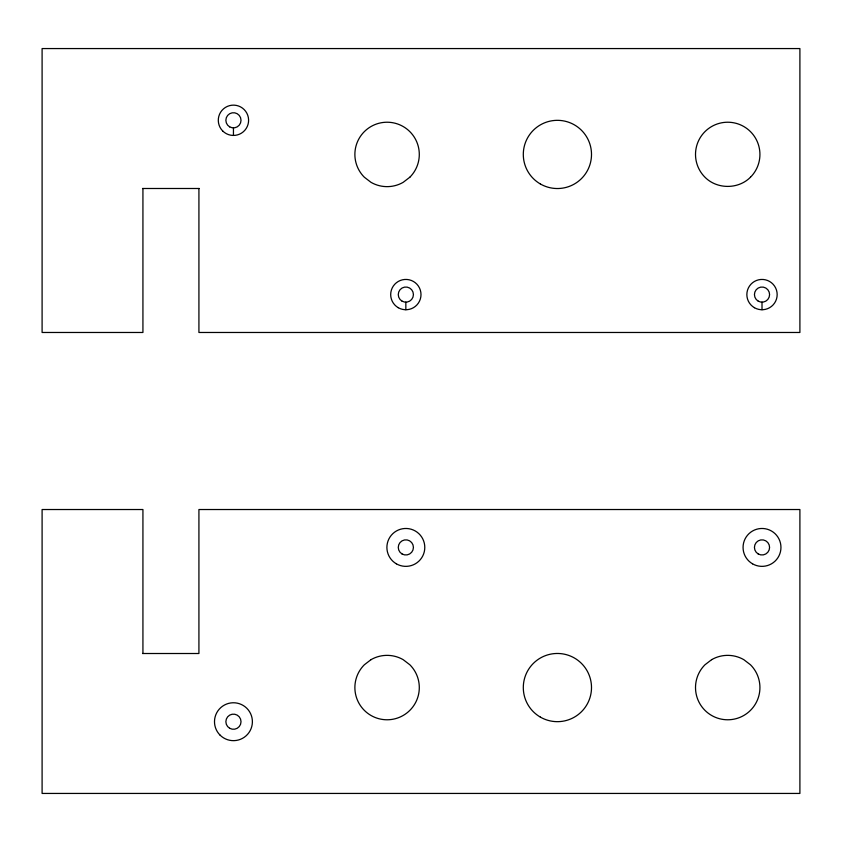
<?xml version="1.0" encoding="UTF-8"?>
<svg xmlns="http://www.w3.org/2000/svg" width="842" height="842" viewBox="0 0 842 842"><rect width="100%" height="100%" fill="white"/><g stroke="black" fill="none" stroke-linecap="round" stroke-linejoin="round"><path stroke-width="1.26" d="M142.508 188.492L199.217 188.492M142.508 653.508L198.922 653.508L198.922 509.526L799.9 509.526L799.9 793.438L42.1 793.438L42.1 509.526L142.93 509.526L142.93 653.508M762.01 302.162L762.01 309.74M405.844 302.162L405.844 309.74M233.445 127.868L233.445 135.446M198.922 188.492L198.922 332.474L799.9 332.474L799.9 48.562L42.1 48.562L42.1 332.474L142.93 332.474L142.93 188.492M409.865 177.199L403.192 182.325A32.206 32.206 0 0 1 370.985 182.325L364.312 177.199A32.206 32.206 0 0 1 364.312 131.657A32.206 32.206 0 0 1 409.865 131.657A32.206 32.206 0 0 1 409.865 177.199M750.496 177.199C738.381 189.471 717.058 189.471 704.943 177.199A32.206 32.206 0 0 1 704.943 131.657A32.206 32.206 0 0 1 750.496 131.657A32.206 32.206 0 0 1 750.496 177.199M370.985 659.675L364.312 664.801A32.206 32.206 0 0 0 364.312 710.343A32.206 32.206 0 0 0 409.865 710.343A32.206 32.206 0 0 0 409.865 664.791L403.192 659.675A32.206 32.206 0 0 0 370.985 659.675M711.616 659.675L704.943 664.801A32.206 32.206 0 0 0 704.943 710.343A32.206 32.206 0 0 0 750.496 710.343A32.206 32.206 0 0 0 750.496 664.801L743.823 659.675A32.206 32.206 0 0 0 711.616 659.675M540.353 183.966A34.101 34.101 0 0 0 591.505 154.433A34.101 34.101 0 0 0 540.353 124.9A34.101 34.101 0 0 0 540.353 183.966M540.353 717.1A34.101 34.101 0 0 0 591.505 687.567A34.101 34.101 0 0 0 540.353 658.034A34.101 34.101 0 0 0 540.353 717.1M754.432 307.709A15.156 15.156 0 0 0 777.166 294.584A15.156 15.156 0 0 0 754.432 281.46A15.156 15.156 0 0 0 754.432 307.709M758.221 301.152A7.578 7.578 0 0 0 769.588 294.584A7.578 7.578 0 0 0 758.221 288.027A7.578 7.578 0 0 0 758.221 301.152M752.538 563.824A18.945 18.945 0 0 0 780.955 547.416A18.945 18.945 0 0 0 752.538 531.007A18.945 18.945 0 0 0 752.538 563.824M758.221 553.973A7.578 7.578 0 0 0 769.588 547.416A7.578 7.578 0 0 0 758.221 540.848A7.578 7.578 0 0 0 758.221 553.973M402.055 553.973A7.578 7.578 0 0 0 413.422 547.416A7.578 7.578 0 0 0 402.055 540.848A7.578 7.578 0 0 0 402.055 553.973M396.372 563.824A18.945 18.945 0 0 0 424.789 547.416A18.945 18.945 0 0 0 396.372 531.007A18.945 18.945 0 0 0 396.372 563.824M229.655 728.267A7.578 7.578 0 0 0 241.023 721.71A7.578 7.578 0 0 0 229.655 715.142A7.578 7.578 0 0 0 229.655 728.267M220.046 735.108A18.945 18.945 0 0 0 251.747 726.614A18.945 18.945 0 0 0 228.54 703.407A18.945 18.945 0 0 0 220.046 735.108M222.73 131.005A15.156 15.156 0 0 0 248.085 124.216A15.156 15.156 0 0 0 229.519 105.65A15.156 15.156 0 0 0 222.73 131.005M229.655 126.858A7.578 7.578 0 0 0 241.023 120.29A7.578 7.578 0 0 0 229.655 113.733A7.578 7.578 0 0 0 229.655 126.858M402.055 301.152A7.578 7.578 0 0 0 413.422 294.584A7.578 7.578 0 0 0 402.055 288.027A7.578 7.578 0 0 0 402.055 301.152M398.266 307.709A15.156 15.156 0 0 0 421 294.584A15.156 15.156 0 0 0 398.266 281.46A15.156 15.156 0 0 0 398.266 307.709"/></g></svg>
